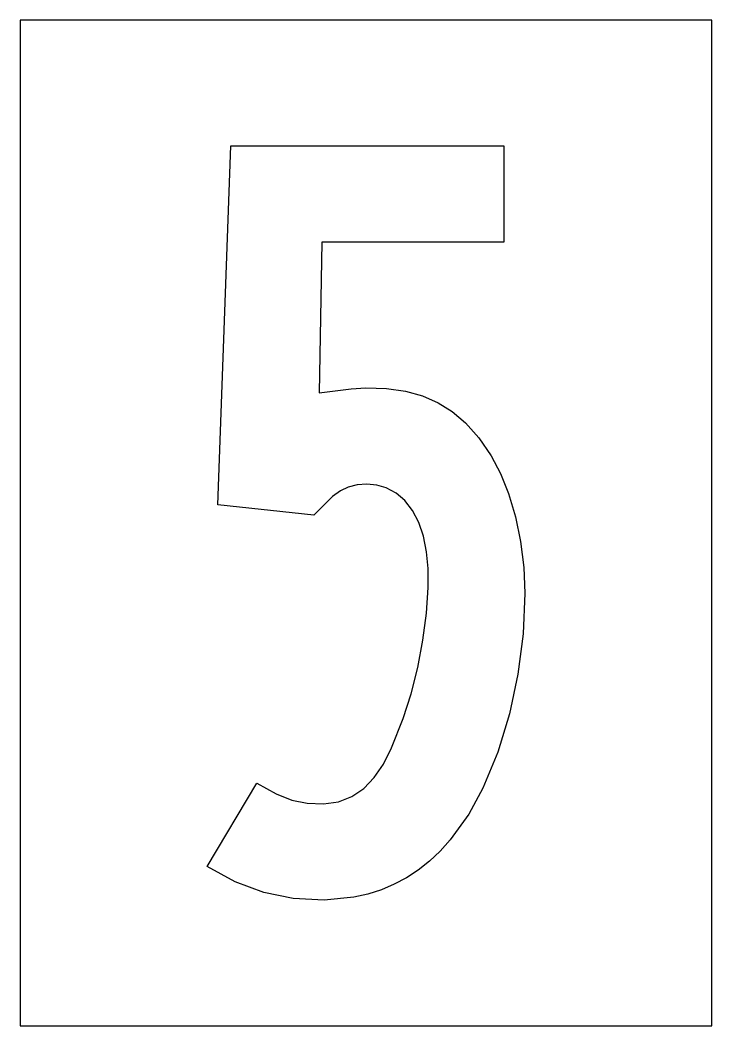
# Model space of a CAD drawing. Extents: x 0 to 11, y 0 to 16.
import ezdxf

# ---------------------------------------------------------------- set-up
doc = ezdxf.new("R2010")
doc.units = 0
doc.layers.add('CUT', color=7, linetype='Continuous')
doc.layers.add('OUTSIDE', color=1, linetype='Continuous')

msp = doc.modelspace()

# ---------------------------------------------------------------- linework, layer by layer
at = {"layer": 'CUT'}
msp.add_lwpolyline([(7.9966, 6.2379), (7.9147, 5.5927), (7.7803, 4.9637), (7.5941, 4.3549), (7.3604, 3.7815), (7.1372, 3.3679), (6.8407, 2.9572), (6.6779, 2.7778), (6.5091, 2.6194), (6.3315, 2.4792), (6.1449, 2.3568), (5.9493, 2.2524), (5.7445, 2.1659), (5.5306, 2.0974), (5.3072, 2.0469), (4.8364, 2), (4.3424, 2.0246), (3.8746, 2.1211), (3.4193, 2.2921), (2.9761, 2.5375), (3.7626, 3.8611), (4.0689, 3.6934), (4.3209, 3.5926), (4.5629, 3.5409), (4.8265, 3.5319), (5.062, 3.5664), (5.2737, 3.6468), (5.464, 3.7757), (5.6325, 3.9524), (5.7758, 4.1647), (5.9066, 4.4242), (6.0926, 4.8887), (6.2182, 5.2797), (6.3234, 5.6993), (6.4059, 6.1347), (6.4623, 6.5649), (6.4901, 6.974), (6.4895, 7.2736), (6.4643, 7.5438), (6.4145, 7.7881), (6.3395, 8.0086), (6.241, 8.1984), (6.12, 8.3555), (5.9802, 8.4759), (5.8205, 8.5612), (5.6735, 8.6039), (5.514, 8.6199), (5.3607, 8.6092), (5.2178, 8.5709), (5.0944, 8.5106), (4.9685, 8.4216), (4.6698, 8.1239), (3.1416, 8.2915), (3.35, 14), (7.6919, 14), (7.6929, 12.4696), (4.7978, 12.4689), (4.7554, 10.0717), (5.2622, 10.1352), (5.4994, 10.1507), (5.8286, 10.1392), (6.1262, 10.0964), (6.3978, 10.0215), (6.6458, 9.9137), (6.8728, 9.7719), (7.0838, 9.5927), (7.2959, 9.3536), (7.4915, 9.0678), (7.6387, 8.7895), (7.7664, 8.4711), (7.8768, 8.0982), (7.9574, 7.7039), (8.0072, 7.293), (8.0239, 6.8826)], close=True, dxfattribs=at)
at = {"layer": 'OUTSIDE'}
msp.add_lwpolyline([(0, 0), (11, 0), (11, 16), (0, 16)], close=True, dxfattribs=at)

doc.saveas('drawing.dxf')
